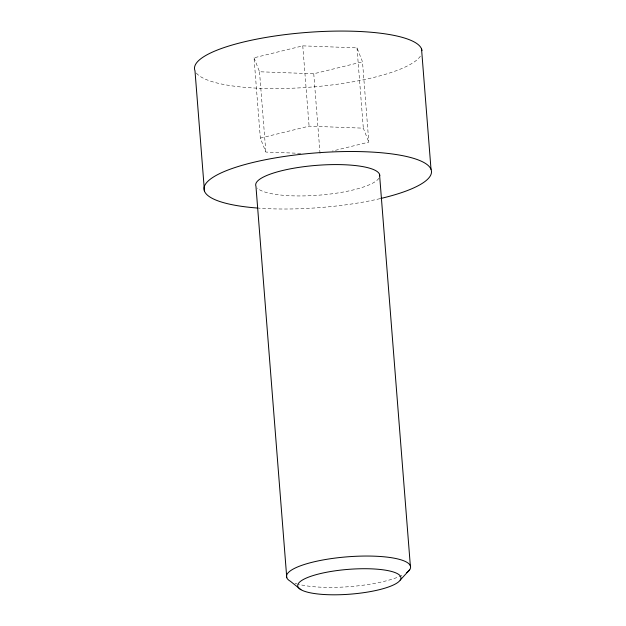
<?xml version="1.0" encoding="UTF-8"?>
<svg xmlns="http://www.w3.org/2000/svg" width="626" height="626" viewBox="0 0 626 626"><rect width="100%" height="100%" fill="white"/><g stroke="black" fill="none" stroke-linecap="round" stroke-linejoin="round"><path stroke-width="0.47" stroke-dasharray="3.13 2.35" d="M300.707 153.354L265.839 152.063L260.338 138.103L254.023 57.803L302.765 45.862L357 47.873L362.501 61.825L368.816 142.125L332.265 151.085M254.023 57.803L259.516 71.763L313.759 73.774L362.501 61.825M260.338 138.103L309.08 126.155L363.323 128.166L368.816 142.125M357 47.873L363.323 128.166M313.759 73.774L320.082 154.074M302.765 45.862L309.08 126.155M259.516 71.763L265.839 152.063M378.902 178.261A62.232 14.954 -4.5 0 1 319.401 195.132A62.232 14.954 -4.5 0 1 257.223 188.066M401.9 575.427A62.232 14.954 -4.5 0 1 297.898 584.136M296.88 583.855A62.232 14.954 -4.5 0 1 294.971 583.26M420.39 56.144A114.096 27.411 -4.5 0 1 308.313 87.304A114.096 27.411 -4.5 0 1 196.149 72.796M379.959 198.669A114.096 27.411 -4.5 0 1 259.054 208.161"/><path stroke-width="0.94" d="M400.217 580.091A51.77 12.434 -4.5 0 0 331.444 571.389A51.77 12.434 -4.5 0 0 316.349 593.8A51.77 12.434 -4.5 0 0 400.217 580.091L409.709 569.723M300.918 589.676L290.347 581.233A62.232 14.954 -4.5 0 1 348.635 556.725A62.232 14.954 -4.5 0 1 406.689 572.649M421.541 48.891L431.017 169.333M379.528 174.302L410.335 565.763M286.763 577.681L255.948 186.227A62.232 14.954 -4.5 0 1 315.261 165.467A62.232 14.954 -4.5 0 1 379.786 175.851M204.459 191.196L194.983 70.746A114.096 27.411 -4.5 0 1 301.482 32.881A114.096 27.411 -4.5 0 1 421.979 50.643M258.068 208.09A114.096 27.411 -4.5 0 1 230.415 169.122A114.096 27.411 -4.5 0 1 402.393 155.624A114.096 27.411 -4.5 0 1 380.843 198.458"/></g></svg>
